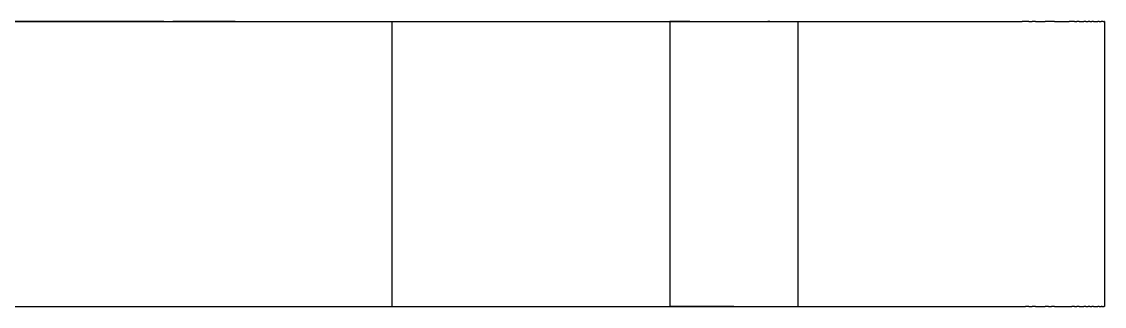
# Model space of a CAD drawing. Header units: millimetres. Extents: x -65 to 188, y -225 to 38.
# Drawn here: x 150.01 to 188, y -170 to -160 of the extents above; entities that cross this region are included whole.
import ezdxf

# ---------------------------------------------------------------- set-up
doc = ezdxf.new("R2010")
doc.units = ezdxf.units.MM
doc.layers.add('SIDE_YZ', color=7, linetype='Continuous')

msp = doc.modelspace()

# ---------------------------------------------------------------- linework, layer by layer
at = {"layer": 'SIDE_YZ'}
for p, q in [((115, -160), (185, -160)), ((150.021, -160), (149.777, -160)), ((150.029, -160), (149.784, -160)), ((150.272, -160), (150.021, -160)), ((150.029, -160), (150.282, -160)), ((150.531, -160), (150.272, -160)), ((150.282, -160), (150.542, -160)), ((150.796, -160), (150.531, -160)), ((150.542, -160), (150.809, -160)), ((151.069, -160), (150.796, -160)), ((150.809, -160), (151.083, -160)), ((151.347, -160), (151.069, -160)), ((151.083, -160), (151.363, -160)), ((151.631, -160), (151.347, -160)), ((151.363, -160), (151.649, -160)), ((151.92, -160), (151.631, -160)), ((151.649, -160), (151.94, -160)), ((152.214, -160), (151.92, -160)), ((151.94, -160), (152.236, -160)), ((152.513, -160), (152.214, -160)), ((152.236, -160), (152.536, -160)), ((152.815, -160), (152.513, -160)), ((152.536, -160), (152.84, -160)), ((153.121, -160), (152.815, -160)), ((152.84, -160), (153.148, -160)), ((153.43, -160), (153.121, -160)), ((153.148, -160), (153.458, -160)), ((153.741, -160), (153.43, -160)), ((153.458, -160), (153.771, -160)), ((154.054, -160), (153.741, -160)), ((153.771, -160), (154.086, -160)), ((154.368, -160), (154.054, -160)), ((154.086, -160), (154.402, -160)), ((154.684, -160), (154.368, -160)), ((154.402, -160), (154.719, -160)), ((155, -160), (154.684, -160)), ((154.719, -160), (155.037, -160)), ((155, -160), (155.318, -160)), ((155.037, -160), (155.354, -160)), ((155.635, -160), (155.318, -160)), ((155.354, -160), (155.671, -160)), ((155.951, -160), (155.635, -160)), ((155.671, -160), (155.987, -160)), ((156.265, -160), (155.951, -160)), ((155.987, -160), (156.302, -160)), ((156.578, -160), (156.265, -160)), ((156.302, -160), (156.614, -160)), ((156.888, -160), (156.578, -160)), ((156.614, -160), (156.924, -160)), ((157.195, -160), (156.888, -160)), ((156.924, -160), (157.23, -160)), ((157.499, -160), (157.195, -160)), ((157.23, -160), (157.534, -160)), ((157.499, -160), (157.799, -160)), ((157.534, -160), (157.833, -160)), ((157.799, -160), (158.094, -160)), ((157.833, -160), (158.128, -160)), ((158.094, -160), (158.384, -160)), ((158.128, -160), (158.418, -160)), ((158.384, -160), (158.669, -160)), ((158.418, -160), (158.702, -160)), ((158.669, -160), (158.949, -160)), ((158.702, -160), (158.981, -160)), ((158.949, -160), (159.222, -160)), ((158.981, -160), (159.253, -160)), ((159.222, -160), (159.488, -160)), ((159.253, -160), (159.519, -160)), ((159.488, -160), (159.748, -160)), ((159.519, -160), (159.777, -160)), ((159.748, -160), (160, -160)), ((159.777, -160), (160.028, -160)), ((160, -160), (160.243, -160)), ((160.028, -160), (160.271, -160)), ((160.243, -160), (160.479, -160)), ((160.271, -160), (160.506, -160)), ((160.479, -160), (160.706, -160)), ((160.506, -160), (160.732, -160)), ((160.706, -160), (160.924, -160)), ((160.732, -160), (160.949, -160)), ((160.924, -160), (161.133, -160)), ((160.949, -160), (161.157, -160)), ((161.133, -160), (161.332, -160)), ((161.157, -160), (161.355, -160)), ((161.332, -160), (161.521, -160)), ((161.355, -160), (161.543, -160)), ((161.521, -160), (161.7, -160)), ((161.543, -160), (161.72, -160)), ((161.7, -160), (161.868, -160)), ((161.72, -160), (161.887, -160)), ((161.868, -160), (162.026, -160)), ((161.887, -160), (162.043, -160)), ((162.026, -160), (162.172, -160)), ((162.043, -160), (162.188, -160)), ((162.172, -160), (162.307, -160)), ((162.188, -160), (162.322, -160)), ((162.307, -160), (162.431, -160)), ((162.322, -160), (162.444, -160)), ((162.431, -160), (162.543, -160)), ((162.444, -160), (162.555, -160)), ((162.543, -160), (162.642, -160)), ((162.555, -160), (162.653, -160)), ((162.642, -160), (162.73, -160)), ((162.653, -160), (162.74, -160)), ((162.73, -160), (162.806, -160)), ((162.74, -160), (162.814, -160)), ((162.806, -160), (162.869, -160)), ((162.814, -160), (162.876, -160)), ((162.869, -160), (162.92, -160)), ((162.876, -160), (162.925, -160)), ((162.92, -160), (162.959, -160)), ((162.925, -160), (162.962, -160)), ((162.959, -160), (162.985, -160)), ((162.962, -160), (162.987, -160)), ((162.985, -160), (162.998, -160)), ((162.987, -160), (162.999, -160)), ((162.999, -160), (162.998, -160)), ((162.999, -160), (162.998, -170)), ((172.754, -160), (172.75, -160)), ((172.75, -160), (172.75, -170)), ((172.761, -160), (172.754, -160)), ((172.772, -160), (172.761, -160)), ((172.786, -160), (172.772, -160)), ((172.804, -160), (172.786, -160)), ((172.825, -160), (172.804, -160)), ((172.849, -160), (172.825, -160)), ((172.877, -160), (172.849, -160)), ((172.909, -160), (172.877, -160)), ((172.943, -160), (172.909, -160)), ((172.981, -160), (172.943, -160)), ((173.022, -160), (172.981, -160)), ((173.067, -160), (173.022, -160)), ((173.114, -160), (173.067, -160)), ((173.164, -160), (173.114, -160)), ((173.217, -160), (173.164, -160)), ((173.273, -160), (173.217, -160)), ((173.332, -160), (173.273, -160)), ((173.393, -160), (173.332, -160)), ((173.457, -160), (173.393, -160)), ((173.457, -160), (173.523, -160)), ((173.523, -160), (173.592, -160)), ((173.592, -160), (173.663, -160)), ((173.663, -160), (173.736, -160)), ((173.736, -160), (173.811, -160)), ((173.811, -160), (173.888, -160)), ((173.888, -160), (173.967, -160)), ((173.967, -160), (174.047, -160)), ((174.047, -160), (174.129, -160)), ((174.129, -160), (174.212, -160)), ((174.212, -160), (174.296, -160)), ((174.296, -160), (174.382, -160)), ((174.382, -160), (174.468, -160)), ((174.468, -160), (174.556, -160)), ((174.556, -160), (174.644, -160)), ((174.644, -160), (174.732, -160)), ((174.732, -160), (174.821, -160)), ((174.821, -160), (174.911, -160)), ((174.911, -160), (175, -160)), ((175, -160), (175.089, -160)), ((175.089, -160), (175.179, -160)), ((175.179, -160), (175.268, -160)), ((175.268, -160), (175.356, -160)), ((175.356, -160), (175.444, -160)), ((175.444, -160), (175.532, -160)), ((175.532, -160), (175.618, -160)), ((175.618, -160), (175.704, -160)), ((175.704, -160), (175.788, -160)), ((175.788, -160), (175.871, -160)), ((175.871, -160), (175.953, -160)), ((175.953, -160), (176.033, -160)), ((176.033, -160), (176.112, -160)), ((176.112, -160), (176.189, -160)), ((176.264, -160), (176.189, -160)), ((176.264, -160), (176.337, -160)), ((176.337, -160), (176.408, -160)), ((176.408, -160), (176.477, -160)), ((176.477, -160), (176.543, -160)), ((176.543, -160), (176.607, -160)), ((176.607, -160), (176.668, -160)), ((176.668, -160), (176.727, -160)), ((176.727, -160), (176.783, -160)), ((176.783, -160), (176.836, -160)), ((176.836, -160), (176.886, -160)), ((176.886, -160), (176.933, -160)), ((176.933, -160), (176.978, -160)), ((176.978, -160), (177.019, -160)), ((177.019, -160), (177.057, -160)), ((177.057, -160), (177.091, -160)), ((177.091, -160), (177.123, -160)), ((177.123, -160), (177.151, -160)), ((177.151, -160), (177.175, -160)), ((177.175, -160), (177.196, -160)), ((177.196, -160), (177.214, -160)), ((177.214, -160), (177.228, -160)), ((177.228, -160), (177.239, -160)), ((177.239, -160), (177.246, -160)), ((177.246, -160), (177.25, -160)), ((177.25, -160), (177.25, -170)), ((185, -160), (185.118, -160)), ((185.235, -160), (185.118, -160)), ((185.353, -160), (185.235, -160)), ((185.353, -160), (185.469, -160)), ((185.585, -160), (185.469, -160)), ((185.585, -160), (185.7, -160)), ((185.7, -160), (185.814, -160)), ((185.814, -160), (185.927, -160)), ((186.038, -160), (185.927, -160)), ((186.148, -160), (186.038, -160)), ((186.256, -160), (186.148, -160)), ((186.256, -160), (186.362, -160)), ((186.362, -160), (186.466, -160)), ((186.466, -160), (186.567, -160)), ((186.567, -160), (186.667, -160)), ((186.667, -160), (186.763, -160)), ((186.857, -160), (186.763, -160)), ((186.948, -160), (186.857, -160)), ((186.948, -160), (187.036, -160)), ((187.121, -160), (187.036, -160)), ((187.121, -160), (187.203, -160)), ((187.203, -160), (187.281, -160)), ((187.356, -160), (187.281, -160)), ((187.356, -160), (187.427, -160)), ((187.494, -160), (187.427, -160)), ((187.494, -160), (187.558, -160)), ((187.617, -160), (187.558, -160)), ((187.617, -160), (187.673, -160)), ((187.673, -160), (187.724, -160)), ((187.724, -160), (187.772, -160)), ((187.815, -160), (187.772, -160)), ((187.815, -160), (187.853, -160)), ((187.853, -160), (187.887, -160)), ((187.917, -160), (187.887, -160)), ((187.942, -160), (187.917, -160)), ((187.963, -160), (187.942, -160)), ((187.963, -160), (187.979, -160)), ((187.979, -160), (187.991, -160)), ((187.998, -160), (187.991, -160)), ((188, -160), (187.998, -160)), ((188, -160), (188, -170)), ((115, -170), (185, -170)), ((149.994, -170), (150.246, -170)), ((150.246, -170), (150.506, -170)), ((150.506, -170), (150.773, -170)), ((150.773, -170), (151.046, -170)), ((151.046, -170), (151.326, -170)), ((151.326, -170), (151.611, -170)), ((151.611, -170), (151.902, -170)), ((151.902, -170), (152.198, -170)), ((152.198, -170), (152.498, -170)), ((152.498, -170), (152.802, -170)), ((152.802, -170), (153.109, -170)), ((153.109, -170), (153.42, -170)), ((153.42, -170), (153.733, -170)), ((153.733, -170), (154.048, -170)), ((154.048, -170), (154.364, -170)), ((154.364, -170), (154.682, -170)), ((154.682, -170), (155, -170)), ((155, -170), (155.318, -170)), ((155.318, -170), (155.636, -170)), ((155.636, -170), (155.952, -170)), ((155.952, -170), (156.267, -170)), ((156.267, -170), (156.58, -170)), ((156.58, -170), (156.891, -170)), ((156.891, -170), (157.198, -170)), ((157.198, -170), (157.502, -170)), ((157.502, -170), (157.802, -170)), ((157.802, -170), (158.098, -170)), ((158.098, -170), (158.389, -170)), ((158.389, -170), (158.674, -170)), ((158.674, -170), (158.954, -170)), ((158.954, -170), (159.227, -170)), ((159.227, -170), (159.494, -170)), ((159.494, -170), (159.754, -170)), ((159.754, -170), (160.006, -170)), ((160.006, -170), (160.25, -170)), ((160.25, -170), (160.486, -170)), ((160.486, -170), (160.713, -170)), ((160.713, -170), (160.931, -170)), ((160.931, -170), (161.14, -170)), ((161.14, -170), (161.339, -170)), ((161.339, -170), (161.528, -170)), ((161.528, -170), (161.706, -170)), ((161.706, -170), (161.875, -170)), ((161.875, -170), (162.032, -170)), ((162.032, -170), (162.178, -170)), ((162.178, -170), (162.313, -170)), ((162.313, -170), (162.436, -170)), ((162.436, -170), (162.547, -170)), ((162.547, -170), (162.647, -170)), ((162.647, -170), (162.734, -170)), ((162.734, -170), (162.809, -170)), ((162.809, -170), (162.872, -170)), ((162.872, -170), (162.923, -170)), ((162.923, -170), (162.96, -170)), ((162.96, -170), (162.986, -170)), ((162.986, -170), (162.998, -170)), ((172.754, -170), (172.75, -170)), ((172.761, -170), (172.754, -170)), ((172.772, -170), (172.761, -170)), ((172.786, -170), (172.772, -170)), ((172.804, -170), (172.786, -170)), ((172.825, -170), (172.804, -170)), ((172.849, -170), (172.825, -170)), ((172.877, -170), (172.849, -170)), ((172.909, -170), (172.877, -170)), ((172.943, -170), (172.909, -170)), ((172.981, -170), (172.943, -170)), ((173.022, -170), (172.981, -170)), ((173.067, -170), (173.022, -170)), ((173.114, -170), (173.067, -170)), ((173.164, -170), (173.114, -170)), ((173.217, -170), (173.164, -170)), ((173.273, -170), (173.217, -170)), ((173.332, -170), (173.273, -170)), ((173.393, -170), (173.332, -170)), ((173.457, -170), (173.393, -170)), ((173.523, -170), (173.457, -170)), ((173.592, -170), (173.523, -170)), ((173.663, -170), (173.592, -170)), ((173.736, -170), (173.663, -170)), ((173.811, -170), (173.736, -170)), ((173.888, -170), (173.811, -170)), ((173.967, -170), (173.888, -170)), ((174.047, -170), (173.967, -170)), ((174.129, -170), (174.047, -170)), ((174.212, -170), (174.129, -170)), ((174.296, -170), (174.212, -170)), ((174.382, -170), (174.296, -170)), ((174.468, -170), (174.382, -170)), ((174.556, -170), (174.468, -170)), ((174.644, -170), (174.556, -170)), ((174.732, -170), (174.644, -170)), ((174.821, -170), (174.732, -170)), ((174.911, -170), (174.821, -170)), ((175, -170), (174.911, -170)), ((175, -170), (175.089, -170)), ((175.089, -170), (175.179, -170)), ((175.179, -170), (175.268, -170)), ((175.268, -170), (175.356, -170)), ((175.356, -170), (175.444, -170)), ((175.444, -170), (175.532, -170)), ((175.532, -170), (175.618, -170)), ((175.618, -170), (175.704, -170)), ((175.704, -170), (175.788, -170)), ((175.788, -170), (175.871, -170)), ((175.871, -170), (175.953, -170)), ((175.953, -170), (176.033, -170)), ((176.033, -170), (176.112, -170)), ((176.112, -170), (176.189, -170)), ((176.189, -170), (176.264, -170)), ((176.264, -170), (176.337, -170)), ((176.337, -170), (176.408, -170)), ((176.408, -170), (176.477, -170)), ((176.477, -170), (176.543, -170)), ((176.543, -170), (176.607, -170)), ((176.607, -170), (176.668, -170)), ((176.668, -170), (176.727, -170)), ((176.727, -170), (176.783, -170)), ((176.783, -170), (176.836, -170)), ((176.836, -170), (176.886, -170)), ((176.886, -170), (176.933, -170)), ((176.933, -170), (176.978, -170)), ((176.978, -170), (177.019, -170)), ((177.019, -170), (177.057, -170)), ((177.057, -170), (177.091, -170)), ((177.091, -170), (177.123, -170)), ((177.123, -170), (177.151, -170)), ((177.151, -170), (177.175, -170)), ((177.175, -170), (177.196, -170)), ((177.196, -170), (177.214, -170)), ((177.214, -170), (177.228, -170)), ((177.228, -170), (177.239, -170)), ((177.239, -170), (177.246, -170)), ((177.246, -170), (177.25, -170)), ((185, -170), (185.118, -170)), ((185.118, -170), (185.235, -170)), ((185.353, -170), (185.235, -170)), ((185.353, -170), (185.469, -170)), ((185.585, -170), (185.469, -170)), ((185.585, -170), (185.7, -170)), ((185.7, -170), (185.814, -170)), ((185.814, -170), (185.927, -170)), ((186.038, -170), (185.927, -170)), ((186.038, -170), (186.148, -170)), ((186.256, -170), (186.148, -170)), ((186.256, -170), (186.362, -170)), ((186.362, -170), (186.466, -170)), ((186.466, -170), (186.567, -170)), ((186.567, -170), (186.667, -170)), ((186.667, -170), (186.763, -170)), ((186.763, -170), (186.857, -170)), ((186.948, -170), (186.857, -170)), ((186.948, -170), (187.036, -170)), ((187.121, -170), (187.036, -170)), ((187.121, -170), (187.203, -170)), ((187.203, -170), (187.281, -170)), ((187.356, -170), (187.281, -170)), ((187.356, -170), (187.427, -170)), ((187.494, -170), (187.427, -170)), ((187.494, -170), (187.558, -170)), ((187.617, -170), (187.558, -170)), ((187.617, -170), (187.673, -170)), ((187.673, -170), (187.724, -170)), ((187.724, -170), (187.772, -170)), ((187.815, -170), (187.772, -170)), ((187.815, -170), (187.853, -170)), ((187.853, -170), (187.887, -170)), ((187.917, -170), (187.887, -170)), ((187.917, -170), (187.942, -170)), ((187.963, -170), (187.942, -170)), ((187.963, -170), (187.979, -170)), ((187.979, -170), (187.991, -170)), ((187.991, -170), (187.998, -170)), ((188, -170), (187.998, -170))]:
    msp.add_line(p, q, dxfattribs=at)

doc.saveas('drawing.dxf')
